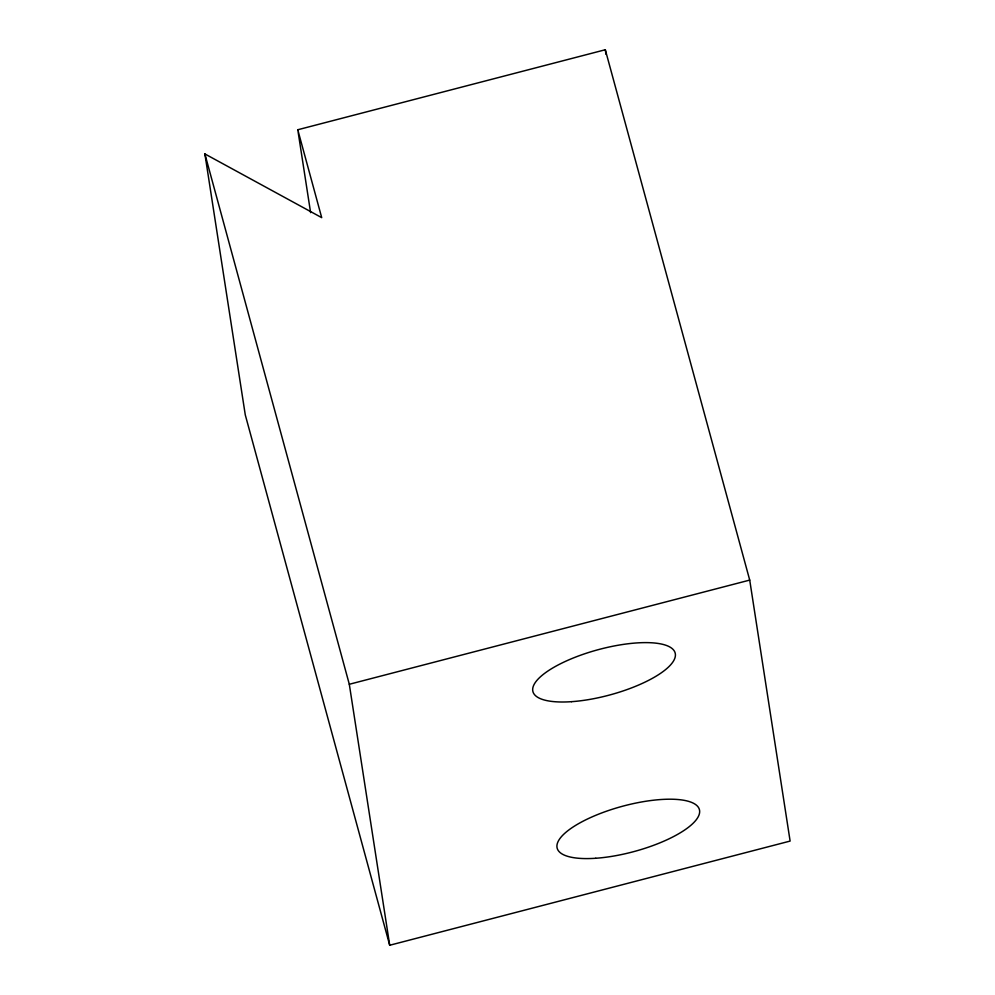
<?xml version="1.0" encoding="UTF-8"?>
<svg xmlns="http://www.w3.org/2000/svg" width="995" height="995" viewBox="0 0 995 995"><rect width="100%" height="100%" fill="white"/><g stroke="black" fill="none" stroke-linecap="round" stroke-linejoin="round"><path stroke-width="1.49" d="M297.779 129.76L605.296 49.75L749.72 580.097L790.117 841.073L389.704 945.25L245.28 414.903L204.883 153.927L321.708 217.644L297.779 129.76L310.614 212.656M389.704 945.25L349.307 684.274L749.72 580.097M204.883 153.927L349.307 684.274M605.296 49.75L606.005 54.352M571.516 701.674A73.692 23.37 -15.2 0 0 675.319 653.752A73.692 23.37 -15.2 0 0 565.284 661.451A73.692 23.37 -15.2 0 0 571.516 701.674M595.756 858.262A73.692 23.37 -15.2 0 0 699.56 810.34A73.692 23.37 -15.2 0 0 589.525 818.039A73.692 23.37 -15.2 0 0 595.756 858.262"/></g></svg>
